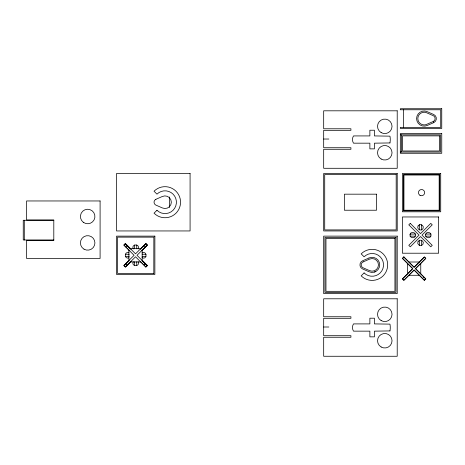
<?xml version="1.0" encoding="UTF-8"?>
<svg xmlns="http://www.w3.org/2000/svg" width="465" height="465" viewBox="0 0 465 465"><rect width="100%" height="100%" fill="white"/><g stroke="black" fill="none" stroke-linecap="round" stroke-linejoin="round"><path stroke-width="0.7" d="M138.111 248.938C140.604 243.637 130.77 243.637 133.263 248.938M133.263 261.673C130.77 266.974 140.604 266.974 138.111 261.673M129.096 260.435L123.969 265.556L125.434 267.02L131.072 261.382M140.296 249.228L145.94 243.59L147.405 245.055L142.278 250.182M125.288 266.875L130.415 261.749M141.982 250.182L147.109 245.055L145.789 243.736M145.789 266.875L147.109 265.556L141.982 260.435M142.052 252.884C147.359 250.385 147.359 260.226 142.052 257.726M374.488 272.054L375.371 271.705M400.324 134.833L440.506 134.833L440.506 152.026L400.324 152.026M323.681 139.029L328.86 139.029M53.801 220.282L23.25 220.282L23.25 239.957L53.801 239.957M410.176 234.052L415.326 234.052M425.713 234.052L430.857 234.052M410.176 236.127L415.326 236.127M425.713 236.127L430.857 236.127M127.683 245.985L126.218 245.985L126.218 247.45M143.394 245.985L144.859 245.985L144.859 247.45M130.363 248.665L140.715 248.665M128.915 252.716C124.091 251.024 124.091 259.586 128.915 257.895M125.347 254.268L129.206 254.268M142.168 254.268L146.027 254.268M125.347 256.343L129.206 256.343M142.168 256.343L146.027 256.343M130.363 261.946L140.715 261.946M408.933 262.004L419.291 262.004M127.683 264.626L126.218 264.626L126.218 263.161M143.394 264.626L144.859 264.626L144.859 263.161M153.851 273.432L117.564 273.432L117.564 237.138L153.851 237.138L153.81 273.432M408.933 275.286L419.291 275.286M323.681 327.005L328.86 327.005M131.072 249.228L125.434 243.59L123.969 245.055L129.096 250.182M142.278 260.435L147.405 265.556L145.94 267.02L140.296 261.382M125.288 243.736L130.415 248.862M423.435 276.501L423.435 277.477M421.552 224.746L421.552 229.896M421.552 240.283L421.552 245.433M420.755 263.469L420.755 273.821M419.482 224.746L419.482 229.896M419.482 240.283L419.482 245.433M407.468 263.469L407.468 273.821M403.428 109.769L403.428 127.381M401.359 134.833L401.359 152.026M169.365 196.974L169.365 207.442M142.18 250.129L142.18 260.481M136.722 244.962L136.722 248.827M136.722 261.789L136.722 265.649M134.652 244.962L134.652 248.827M134.652 261.789L134.652 265.649M128.898 250.129L128.898 260.481M24.285 220.282L24.285 239.957M410.049 234.366C408.944 237.795 414.687 239.202 415.454 235.813C416.559 232.384 410.816 230.977 410.049 234.366M425.585 234.366C424.475 237.795 430.224 239.202 430.991 235.813C432.095 232.384 426.353 230.977 425.585 234.366M389.955 142.941L374.43 143.174L374.43 148.87L369.873 148.87L369.873 143.174L353.51 143.174A6.859 6.859 0 0 1 353.51 135.925L369.873 135.925L369.873 130.229L374.43 130.229L374.43 135.925L389.955 136.152A18.123 18.123 0 0 1 389.955 142.941M389.955 330.917L374.43 331.15L374.43 336.846L369.873 336.846L369.873 331.15L353.51 331.15A6.859 6.859 0 0 1 353.51 323.902L369.873 323.902L369.873 318.205L374.43 318.205L374.43 323.902L389.955 324.128A18.123 18.123 0 0 1 389.955 330.917M418.093 225.92C416.233 229.14 421.278 231.803 422.941 228.722C424.807 225.502 419.761 222.84 418.093 225.92M418.093 241.457C416.233 244.677 421.278 247.339 422.941 244.259C424.807 241.039 419.761 238.376 418.093 241.457M156.961 210.261L154.031 213.191A15.537 15.537 0 0 0 176.003 213.191A15.537 15.537 0 0 0 176.003 191.22A15.537 15.537 0 0 0 154.031 191.22L156.961 194.149A11.393 11.393 0 0 1 173.073 194.149A11.393 11.393 0 0 1 173.073 210.261A11.393 11.393 0 0 1 156.961 210.261M125.288 243.59L123.824 245.055L134.077 255.308L123.824 265.556L125.288 267.02L135.542 256.773L145.789 267.02L147.254 265.556L137.001 255.308L147.254 245.055L145.789 243.59L135.542 253.844L125.288 243.59M410.264 223.374L408.799 224.839L419.052 235.087L408.799 245.34L410.264 246.805L420.517 236.551L430.77 246.805L432.235 245.34L421.982 235.087L432.235 224.839L430.77 223.374L420.517 233.622L410.264 223.374M364.095 272.92L361.166 275.85A15.537 15.537 0 0 0 383.137 275.85A15.537 15.537 0 0 0 383.137 253.878A15.537 15.537 0 0 0 361.166 253.878L364.095 256.808A11.393 11.393 0 0 1 380.207 256.808A11.393 11.393 0 0 1 380.207 272.92A11.393 11.393 0 0 1 364.095 272.92M403.858 256.93L402.394 258.395L412.647 268.642L402.394 278.895L403.858 280.36L414.112 270.107L424.365 280.36L425.83 278.895L415.576 268.642L425.83 258.395L424.365 256.93L414.112 267.177L403.858 256.93M403.858 257.075L402.539 258.395L412.792 268.642L402.539 278.895L403.858 280.215L414.112 269.962L424.365 280.215L425.684 278.895L415.431 268.642L425.684 258.395L424.365 257.075L414.112 267.329L403.858 257.075M155.897 199.305L155.636 199.427A3.208 3.208 0 0 0 155.636 204.984L162.326 207.925A6.318 6.318 0 0 0 171.335 202.205A6.318 6.318 0 0 0 162.326 196.492L155.897 199.305M433.52 121.353L426.835 124.289A6.318 6.318 0 0 1 424.539 124.882L423.749 124.882A6.318 6.318 0 0 1 417.826 118.575A6.318 6.318 0 0 1 423.749 112.268L424.539 112.268A6.318 6.318 0 0 1 426.835 112.861L433.52 115.797A3.208 3.208 0 0 1 433.52 121.353M363.206 261.876L362.776 262.086A3.208 3.208 0 0 0 362.776 267.642L369.46 270.584A6.318 6.318 0 0 0 378.469 264.864A6.318 6.318 0 0 0 369.46 259.15L363.206 261.876M433.613 122.69L427.364 125.416A7.562 7.562 0 0 1 416.582 118.575A7.562 7.562 0 0 1 427.364 111.734L433.793 114.541A4.452 4.452 0 0 1 433.793 122.609L433.613 122.69M368.931 258.023L362.502 260.83A4.452 4.452 0 0 0 362.502 268.904L368.931 271.705A7.562 7.562 0 0 0 379.713 264.864A7.562 7.562 0 0 0 368.931 258.023M441.75 108.734L400.324 108.734L400.324 109.769L440.715 109.769L440.715 127.381L400.324 127.381L400.324 128.416L441.75 128.416L441.75 108.734M397.215 110.809L323.681 110.809L323.681 128.776L350.918 128.776L350.918 130.328L323.681 130.328L323.681 147.731L350.918 147.731L350.918 149.282L323.681 149.282L323.681 168.289L397.215 168.289L397.215 110.809M441.75 133.595L400.324 133.595L400.324 153.27L441.75 153.27L441.75 133.595M439.472 135.873L402.603 135.873L402.603 150.991L439.472 150.991L439.472 135.873M190.08 173.468L116.546 173.468L116.546 230.948L190.08 230.948L190.08 173.468M397.215 173.468L323.681 173.468L323.681 230.948L397.215 230.948L397.215 173.468M440.715 173.468L402.394 173.468L402.394 211.784L440.715 211.784L440.715 173.468M396.18 174.503L324.715 174.503L324.715 229.913L396.18 229.913L396.18 174.503M439.698 174.48L403.411 174.48L403.411 210.773L439.698 210.773L439.698 174.48M439.163 175.02L403.946 175.02L403.946 210.232L439.163 210.232L439.163 175.02M376.505 194.178L344.396 194.178L344.396 210.232L376.505 210.232L376.505 194.178M100.097 200.961L26.563 200.961L26.563 219.968L53.801 219.968L53.801 240.475L26.563 240.475L26.563 258.447L100.097 258.447L100.097 200.961M438.64 216.963L402.394 216.963L402.394 253.216L438.64 253.216L438.64 216.963M154.868 236.127L116.546 236.127L116.546 274.443L154.868 274.443L154.868 236.127M397.215 236.127L323.681 236.127L323.681 293.607L397.215 293.607L397.215 236.127M395.971 237.365L324.925 237.365L324.925 292.363L395.971 292.363L395.971 237.365M394.936 238.406L325.959 238.406L325.959 291.328L394.936 291.328L394.936 238.406M397.215 298.786L323.681 298.786L323.681 316.752L350.918 316.752L350.918 318.304L323.681 318.304L323.681 335.707L350.918 335.707L350.918 337.259L323.681 337.259L323.681 356.266L397.215 356.266L397.215 298.786M381.161 320.6A7.248 7.248 0 0 0 392.036 314.317A7.248 7.248 0 0 0 381.161 308.039A7.248 7.248 0 0 0 381.161 320.6M381.161 347.006A7.248 7.248 0 0 0 392.036 340.729A7.248 7.248 0 0 0 381.161 334.451A7.248 7.248 0 0 0 381.161 347.006M84.043 249.188A7.248 7.248 0 0 0 94.918 242.91A7.248 7.248 0 0 0 84.043 236.633A7.248 7.248 0 0 0 84.043 249.188M83.287 222.276A7.248 7.248 0 0 0 94.86 217.405A7.248 7.248 0 0 0 84.863 209.814A7.248 7.248 0 0 0 83.287 222.276M381.161 132.624A7.248 7.248 0 0 0 392.036 126.341A7.248 7.248 0 0 0 381.161 120.063A7.248 7.248 0 0 0 381.161 132.624M381.161 159.03A7.248 7.248 0 0 0 392.036 152.753A7.248 7.248 0 0 0 381.161 146.475A7.248 7.248 0 0 0 381.161 159.03M420 195.317A3.11 3.11 0 0 0 424.661 192.626A3.11 3.11 0 0 0 420 189.935A3.11 3.11 0 0 0 420 195.317"/></g></svg>
